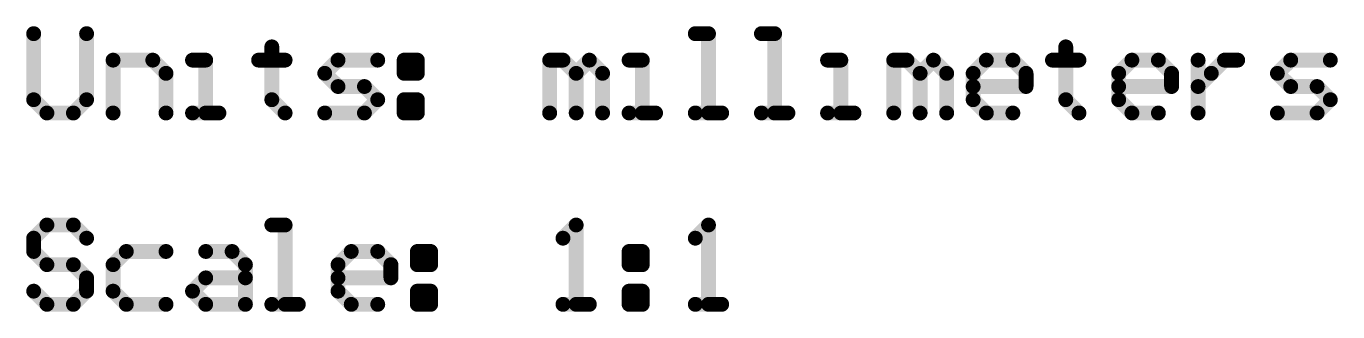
# Model space of a CAD drawing. Header units: millimetres. Extents: x -0.19 to 3.91, y -0.06 to 2.26.
# Drawn here: x 2.593 to 3.914, y 1.973 to 2.261 of the extents above; entities that cross this region are included whole.
import ezdxf

# ---------------------------------------------------------------- set-up
doc = ezdxf.new("R2010")
doc.units = ezdxf.units.MM
doc.layers.get('0').update_dxf_attribs({"linetype": 'CONTINUOUS', "lineweight": 0})
doc.layers.add('PCB_KUR_GM10', color=136, linetype='CONTINUOUS', lineweight=0)

# ---------------------------------------------------------------- blocks, each defined once
blk = doc.blocks.new('ROUND_27')
h = blk.add_hatch(color=256)
edge = h.paths.add_edge_path(flags=0)
edge.add_arc((0, 0), 0.0075, 0, 360)

msp = doc.modelspace()

# ---------------------------------------------------------------- linework, layer by layer
at = {"layer": 'PCB_KUR_GM10', "lineweight": 211, "const_width": 0.015}
for points in [[(2.6001, 2.2539), (2.6001, 2.1873)], [(2.6534, 2.1873), (2.6534, 2.2539)], [(3.2799, 2.2539), (3.2666, 2.2539)], [(3.2799, 2.1739), (3.2799, 2.2539)], [(3.3465, 2.2539), (3.3332, 2.2539)], [(3.3465, 2.1739), (3.3465, 2.2539)], [(2.84, 2.2406), (2.84, 2.2272)], [(3.6398, 2.2406), (3.6398, 2.2272)], [(2.6801, 2.1739), (2.6801, 2.2272)], [(2.6801, 2.2272), (2.7201, 2.2272)], [(2.7201, 2.2272), (2.7334, 2.2139)], [(2.7734, 2.2272), (2.7601, 2.2272)], [(2.7734, 2.1739), (2.7734, 2.2272)], [(2.84, 2.2272), (2.8267, 2.2272)], [(2.8267, 2.2272), (2.8534, 2.2272)], [(2.8534, 2.2272), (2.84, 2.2272)], [(2.84, 2.2272), (2.84, 2.1873)], [(2.8933, 2.2139), (2.9067, 2.2272)], [(2.9067, 2.2272), (2.9467, 2.2272)], [(2.9733, 2.2272), (2.9866, 2.2272)], [(2.9733, 2.2139), (2.9733, 2.2272)], [(2.9866, 2.2272), (2.9866, 2.2139)], [(3.1199, 2.1739), (3.1199, 2.2272)], [(3.1199, 2.2272), (3.1333, 2.2272)], [(3.1333, 2.2272), (3.1466, 2.2139)], [(3.1466, 2.2139), (3.1599, 2.2272)], [(3.1599, 2.2272), (3.1732, 2.2139)], [(3.2132, 2.2272), (3.1999, 2.2272)], [(3.2132, 2.1739), (3.2132, 2.2272)], [(3.4132, 2.2272), (3.3998, 2.2272)], [(3.4132, 2.1739), (3.4132, 2.2272)], [(3.4665, 2.1739), (3.4665, 2.2272)], [(3.4665, 2.2272), (3.4798, 2.2272)], [(3.4798, 2.2272), (3.4931, 2.2139)], [(3.4931, 2.2139), (3.5065, 2.2272)], [(3.5065, 2.2272), (3.5198, 2.2139)], [(3.5465, 2.2139), (3.5598, 2.2272)], [(3.5598, 2.2272), (3.5865, 2.2272)], [(3.5865, 2.2272), (3.5998, 2.2139)], [(3.6398, 2.2272), (3.6264, 2.2272)], [(3.6264, 2.2272), (3.6531, 2.2272)], [(3.6531, 2.2272), (3.6398, 2.2272)], [(3.6398, 2.2272), (3.6398, 2.1873)], [(3.6931, 2.2139), (3.7064, 2.2272)], [(3.7064, 2.2272), (3.7331, 2.2272)], [(3.7331, 2.2272), (3.7464, 2.2139)], [(3.7731, 2.2272), (3.7731, 2.1739)], [(3.7864, 2.2139), (3.7997, 2.2272)], [(3.7997, 2.2272), (3.813, 2.2272)], [(3.853, 2.2139), (3.8664, 2.2272)], [(3.8664, 2.2272), (3.9063, 2.2272)], [(2.7334, 2.2139), (2.7334, 2.1739)], [(2.9067, 2.2006), (2.8933, 2.2139)], [(2.9866, 2.2139), (2.9733, 2.2139)], [(3.1466, 2.2139), (3.1466, 2.1739)], [(3.1466, 2.1739), (3.1466, 2.2139)], [(3.1732, 2.2139), (3.1732, 2.1739)], [(3.4931, 2.2139), (3.4931, 2.1739)], [(3.4931, 2.1739), (3.4931, 2.2139)], [(3.5198, 2.2139), (3.5198, 2.1739)], [(3.5465, 2.1873), (3.5465, 2.2139)], [(3.5998, 2.2139), (3.5998, 2.2006)], [(3.6931, 2.1873), (3.6931, 2.2139)], [(3.7464, 2.2139), (3.7464, 2.2006)], [(3.7731, 2.2006), (3.7864, 2.2139)], [(3.8664, 2.2006), (3.853, 2.2139)], [(2.9333, 2.2006), (2.9067, 2.2006)], [(2.9467, 2.1873), (2.9333, 2.2006)], [(3.5998, 2.2006), (3.5465, 2.2006)], [(3.7464, 2.2006), (3.6931, 2.2006)], [(3.7731, 2.1739), (3.7731, 2.2006)], [(3.893, 2.2006), (3.8664, 2.2006)], [(3.9063, 2.1873), (3.893, 2.2006)], [(2.6001, 2.1873), (2.6134, 2.1739)], [(2.6401, 2.1739), (2.6534, 2.1873)], [(2.84, 2.1873), (2.8534, 2.1739)], [(2.9333, 2.1739), (2.9467, 2.1873)], [(2.9733, 2.1873), (2.9866, 2.1873)], [(2.9733, 2.1739), (2.9733, 2.1873)], [(2.9866, 2.1873), (2.9866, 2.1739)], [(3.5598, 2.1739), (3.5465, 2.1873)], [(3.6398, 2.1873), (3.6531, 2.1739)], [(3.7064, 2.1739), (3.6931, 2.1873)], [(3.893, 2.1739), (3.9063, 2.1873)], [(2.6134, 2.1739), (2.6401, 2.1739)], [(2.7601, 2.1739), (2.7867, 2.1739)], [(2.7867, 2.1739), (2.7734, 2.1739)], [(2.8933, 2.1739), (2.9333, 2.1739)], [(2.9866, 2.1739), (2.9733, 2.1739)], [(3.1999, 2.1739), (3.2266, 2.1739)], [(3.2266, 2.1739), (3.2132, 2.1739)], [(3.2666, 2.1739), (3.2932, 2.1739)], [(3.2932, 2.1739), (3.2799, 2.1739)], [(3.3332, 2.1739), (3.3599, 2.1739)], [(3.3599, 2.1739), (3.3465, 2.1739)], [(3.3998, 2.1739), (3.4265, 2.1739)], [(3.4265, 2.1739), (3.4132, 2.1739)], [(3.5865, 2.1739), (3.5598, 2.1739)], [(3.7331, 2.1739), (3.7064, 2.1739)], [(3.853, 2.1739), (3.893, 2.1739)], [(2.6134, 2.061), (2.6001, 2.0477)], [(2.6401, 2.061), (2.6134, 2.061)], [(2.6534, 2.0477), (2.6401, 2.061)], [(2.8534, 2.061), (2.84, 2.061)], [(2.8534, 1.981), (2.8534, 2.061)], [(3.1466, 2.061), (3.1333, 2.0477)], [(3.1466, 1.981), (3.1466, 2.061)], [(3.2799, 2.061), (3.2666, 2.0477)], [(3.2799, 1.981), (3.2799, 2.061)], [(2.6001, 2.0477), (2.6001, 2.0343)], [(2.6001, 2.0343), (2.6134, 2.021)], [(2.6934, 2.0343), (2.6801, 2.021)], [(2.7334, 2.0343), (2.6934, 2.0343)], [(2.7734, 2.0343), (2.8, 2.0343)], [(2.8, 2.0343), (2.8134, 2.021)], [(2.9067, 2.021), (2.92, 2.0343)], [(2.92, 2.0343), (2.9467, 2.0343)], [(2.9467, 2.0343), (2.96, 2.021)], [(2.9866, 2.0343), (3, 2.0343)], [(2.9866, 2.021), (2.9866, 2.0343)], [(3, 2.0343), (3, 2.021)], [(3.1999, 2.0343), (3.2132, 2.0343)], [(3.1999, 2.021), (3.1999, 2.0343)], [(3.2132, 2.0343), (3.2132, 2.021)], [(2.6134, 2.021), (2.6401, 2.021)], [(2.6401, 2.021), (2.6534, 2.0077)], [(2.6801, 2.021), (2.6801, 1.9943)], [(2.8134, 2.021), (2.8134, 1.981)], [(2.9067, 1.9943), (2.9067, 2.021)], [(2.96, 2.021), (2.96, 2.0077)], [(3, 2.021), (2.9866, 2.021)], [(3.2132, 2.021), (3.1999, 2.021)], [(2.6534, 2.0077), (2.6534, 1.9943)], [(2.7601, 1.9943), (2.7734, 2.0077)], [(2.7734, 2.0077), (2.8134, 2.0077)], [(2.96, 2.0077), (2.9067, 2.0077)], [(2.6134, 1.981), (2.6001, 1.9943)], [(2.6534, 1.9943), (2.6401, 1.981)], [(2.6801, 1.9943), (2.6934, 1.981)], [(2.7734, 1.981), (2.7601, 1.9943)], [(2.92, 1.981), (2.9067, 1.9943)], [(2.9866, 1.9943), (3, 1.9943)], [(2.9866, 1.981), (2.9866, 1.9943)], [(3, 1.9943), (3, 1.981)], [(3.1999, 1.9943), (3.2132, 1.9943)], [(3.1999, 1.981), (3.1999, 1.9943)], [(3.2132, 1.9943), (3.2132, 1.981)], [(2.6401, 1.981), (2.6134, 1.981)], [(2.6934, 1.981), (2.7334, 1.981)], [(2.8134, 1.981), (2.7734, 1.981)], [(2.84, 1.981), (2.8667, 1.981)], [(2.8667, 1.981), (2.8534, 1.981)], [(2.9467, 1.981), (2.92, 1.981)], [(3, 1.981), (2.9866, 1.981)], [(3.1333, 1.981), (3.1599, 1.981)], [(3.1599, 1.981), (3.1466, 1.981)], [(3.2132, 1.981), (3.1999, 1.981)], [(3.2666, 1.981), (3.2932, 1.981)], [(3.2932, 1.981), (3.2799, 1.981)]]:
    msp.add_lwpolyline(points, dxfattribs=at)

# ---------------------------------------------------------------- block references
at = {"layer": 'PCB_KUR_GM10'}
for p in [(2.6001, 2.2539), (2.6534, 2.2539), (3.2666, 2.2539), (3.2799, 2.2539), (3.3332, 2.2539), (3.3465, 2.2539), (2.84, 2.2406), (3.6398, 2.2406), (2.6801, 2.2272), (2.7201, 2.2272), (2.7601, 2.2272), (2.7734, 2.2272), (2.8267, 2.2272), (2.84, 2.2272), (2.84, 2.2272), (2.8534, 2.2272), (2.9067, 2.2272), (2.9467, 2.2272), (2.9733, 2.2272), (2.9733, 2.2272), (2.9866, 2.2272), (3.1199, 2.2272), (3.1333, 2.2272), (3.1599, 2.2272), (3.1999, 2.2272), (3.2132, 2.2272), (3.3998, 2.2272), (3.4132, 2.2272), (3.4665, 2.2272), (3.4798, 2.2272), (3.5065, 2.2272), (3.5598, 2.2272), (3.5865, 2.2272), (3.6264, 2.2272), (3.6398, 2.2272), (3.6398, 2.2272), (3.6531, 2.2272), (3.7064, 2.2272), (3.7331, 2.2272), (3.7731, 2.2272), (3.7997, 2.2272), (3.813, 2.2272), (3.8664, 2.2272), (3.9063, 2.2272), (2.7334, 2.2139), (2.8933, 2.2139), (2.9733, 2.2139), (2.9866, 2.2139), (3.1466, 2.2139), (3.1466, 2.2139), (3.1732, 2.2139), (3.4931, 2.2139), (3.4931, 2.2139), (3.5198, 2.2139), (3.5465, 2.2139), (3.5998, 2.2139), (3.6931, 2.2139), (3.7464, 2.2139), (3.7864, 2.2139), (3.853, 2.2139), (2.9067, 2.2006), (2.9333, 2.2006), (3.5465, 2.2006), (3.5998, 2.2006), (3.6931, 2.2006), (3.7464, 2.2006), (3.7731, 2.2006), (3.8664, 2.2006), (3.893, 2.2006), (2.6001, 2.1873), (2.6534, 2.1873), (2.84, 2.1873), (2.9467, 2.1873), (2.9733, 2.1873), (2.9733, 2.1873), (2.9866, 2.1873), (3.5465, 2.1873), (3.6398, 2.1873), (3.6931, 2.1873), (3.9063, 2.1873), (2.6134, 2.1739), (2.6401, 2.1739), (2.6801, 2.1739), (2.7334, 2.1739), (2.7601, 2.1739), (2.7734, 2.1739), (2.7867, 2.1739), (2.8534, 2.1739), (2.8933, 2.1739), (2.9333, 2.1739), (2.9733, 2.1739), (2.9866, 2.1739), (3.1199, 2.1739), (3.1466, 2.1739), (3.1732, 2.1739), (3.1999, 2.1739), (3.2132, 2.1739), (3.2266, 2.1739), (3.2666, 2.1739), (3.2799, 2.1739), (3.2932, 2.1739), (3.3332, 2.1739), (3.3465, 2.1739), (3.3599, 2.1739), (3.3998, 2.1739), (3.4132, 2.1739), (3.4265, 2.1739), (3.4665, 2.1739), (3.4931, 2.1739), (3.5198, 2.1739), (3.5598, 2.1739), (3.5865, 2.1739), (3.6531, 2.1739), (3.7064, 2.1739), (3.7331, 2.1739), (3.7731, 2.1739), (3.853, 2.1739), (3.893, 2.1739), (2.6134, 2.061), (2.6401, 2.061), (2.84, 2.061), (2.8534, 2.061), (3.1466, 2.061), (3.2799, 2.061), (2.6001, 2.0477), (2.6534, 2.0477), (3.1333, 2.0477), (3.2666, 2.0477), (2.6001, 2.0343), (2.6934, 2.0343), (2.7334, 2.0343), (2.7734, 2.0343), (2.8, 2.0343), (2.92, 2.0343), (2.9467, 2.0343), (2.9866, 2.0343), (2.9866, 2.0343), (3, 2.0343), (3.1999, 2.0343), (3.1999, 2.0343), (3.2132, 2.0343), (2.6134, 2.021), (2.6401, 2.021), (2.6801, 2.021), (2.8134, 2.021), (2.9067, 2.021), (2.96, 2.021), (2.9866, 2.021), (3, 2.021), (3.1999, 2.021), (3.2132, 2.021), (2.6534, 2.0077), (2.7734, 2.0077), (2.8134, 2.0077), (2.9067, 2.0077), (2.96, 2.0077), (2.6001, 1.9943), (2.6534, 1.9943), (2.6801, 1.9943), (2.7601, 1.9943), (2.9067, 1.9943), (2.9866, 1.9943), (2.9866, 1.9943), (3, 1.9943), (3.1999, 1.9943), (3.1999, 1.9943), (3.2132, 1.9943), (2.6134, 1.981), (2.6401, 1.981), (2.6934, 1.981), (2.7334, 1.981), (2.7734, 1.981), (2.8134, 1.981), (2.84, 1.981), (2.8534, 1.981), (2.8667, 1.981), (2.92, 1.981), (2.9467, 1.981), (2.9866, 1.981), (3, 1.981), (3.1333, 1.981), (3.1466, 1.981), (3.1599, 1.981), (3.1999, 1.981), (3.2132, 1.981), (3.2666, 1.981), (3.2799, 1.981), (3.2932, 1.981)]:
    msp.add_blockref('ROUND_27', p, dxfattribs=at)

doc.saveas('drawing.dxf')
